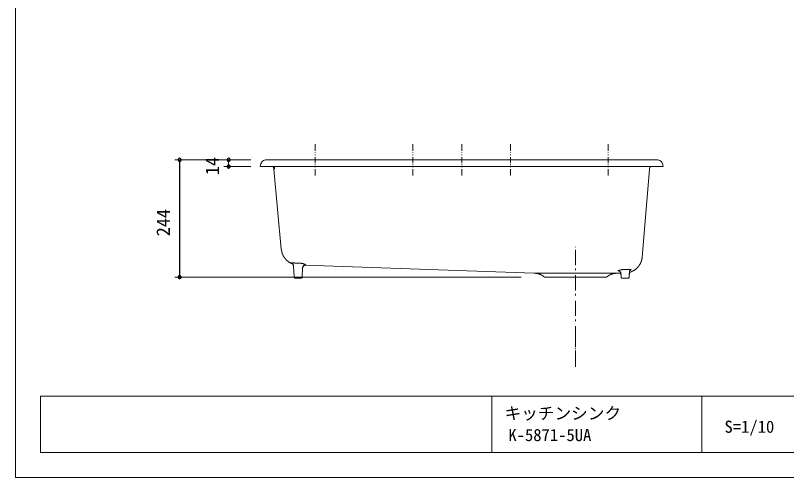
# Model space of a CAD drawing. Units: millimetres, scale not verified. Extents: x -1392 to 1350, y -947 to 991.
# Drawn here: x -1392 to 213, y -947 to 14 of the extents above; entities that cross this region are included whole.
import ezdxf
from ezdxf.enums import TextEntityAlignment as Align

# ---------------------------------------------------------------- set-up
doc = ezdxf.new("R2010")
doc.units = ezdxf.units.MM
doc.header["$LTSCALE"] = 10
for name, color, linetype, lineweight in [('0-1_レイヤー_1', 7, 'Continuous', 18), ('0-7', 7, 'Continuous', 5), ('F-0', 7, 'Continuous', 5)]:
    doc.layers.add(name, color=color, linetype=linetype, lineweight=lineweight)
doc.styles.add('ＭＳ ゴシック', font='')
doc.styles.get('ＭＳ ゴシック').set_extended_font_data('MS Gothic')

msp = doc.modelspace()

# ---------------------------------------------------------------- linework, layer by layer
at = {"layer": '0-1_レイヤー_1'}
for p, q in [((-768.14, -254.56), (-768.14, -253.71)), ((-768.14, -267.68), (-768.14, -254.98)), ((-564.94, -254.56), (-564.94, -253.71)), ((-564.94, -267.68), (-564.94, -254.98)), ((-462.91, -254.56), (-462.91, -253.71)), ((-462.91, -267.68), (-462.91, -254.98)), ((-361.31, -254.56), (-361.31, -253.71)), ((-361.31, -267.68), (-361.31, -254.98)), ((-158.11, -254.56), (-158.11, -253.71)), ((-158.11, -267.68), (-158.11, -254.98)), ((-768.14, -271.91), (-768.14, -270.64)), ((-564.94, -271.91), (-564.94, -270.64)), ((-462.91, -271.91), (-462.91, -270.64)), ((-361.31, -271.91), (-361.31, -270.64)), ((-158.11, -271.91), (-158.11, -270.64)), ((-768.14, -276.15), (-768.14, -274.88)), ((-768.14, -293.08), (-768.14, -280.38)), ((-564.94, -276.15), (-564.94, -274.88)), ((-564.94, -293.08), (-564.94, -280.38)), ((-462.91, -276.15), (-462.91, -274.88)), ((-462.91, -293.08), (-462.91, -280.38)), ((-361.31, -276.15), (-361.31, -274.88)), ((-361.31, -293.08), (-361.31, -280.38)), ((-158.11, -276.15), (-158.11, -274.88)), ((-158.11, -293.08), (-158.11, -280.38)), ((-768.14, -297.32), (-768.14, -296.04)), ((-768.14, -301.55), (-768.14, -300.28)), ((-564.94, -297.32), (-564.94, -296.04)), ((-564.94, -301.55), (-564.94, -300.28)), ((-462.91, -297.32), (-462.91, -296.04)), ((-462.91, -301.55), (-462.91, -300.28)), ((-361.31, -297.32), (-361.31, -296.04)), ((-361.31, -301.55), (-361.31, -300.28)), ((-158.11, -297.32), (-158.11, -296.04)), ((-158.11, -301.55), (-158.11, -300.28)), ((-853.65, -305.36), (-838.41, -472.15)), ((-768.14, -318.48), (-768.14, -305.78)), ((-564.94, -318.48), (-564.94, -305.78)), ((-462.91, -318.48), (-462.91, -305.78)), ((-361.31, -318.48), (-361.31, -305.78)), ((-158.11, -318.48), (-158.11, -305.78)), ((-87.84, -489.08), (-72.6, -305.36)), ((-226.27, -467.92), (-226.27, -467.07)), ((-226.27, -505.17), (-226.27, -473.42)), ((-816.82, -500.51), (-816.4, -500.94)), ((-795.23, -530.99), (-793.96, -510.25)), ((-789.73, -505.6), (-789.3, -505.6)), ((-787.19, -504.32), (-788.03, -503.9)), ((-226.27, -515.75), (-226.27, -512.37)), ((-226.27, -558.09), (-226.27, -526.34)), ((-160.66, -529.3), (-160.66, -529.72)), ((-136.52, -517.45), (-137.37, -517.02)), ((-136.1, -517.45), (-136.52, -517.45)), ((-135.25, -517.87), (-136.1, -517.45)), ((-131.87, -522.95), (-131.02, -530.99)), ((-131.44, -525.91), (-131.44, -525.07)), ((-113.66, -520.41), (-114.09, -521.68)), ((-113.66, -520.41), (-113.24, -519.99)), ((-112.82, -516.6), (-112.82, -516.18)), ((-110.7, -514.48), (-110.28, -514.48)), ((-810.05, -532.26), (-796.92, -532.26)), ((-290.19, -530.15), (-161.92, -530.15)), ((-129.75, -532.26), (-116.63, -532.26)), ((-226.27, -568.67), (-226.27, -565.29)), ((-226.27, -611), (-226.27, -579.25)), ((-226.27, -621.59), (-226.27, -618.2)), ((-226.27, -663.92), (-226.27, -632.17)), ((-226.27, -633.86), (-226.27, -633.02)), ((-226.27, -650.38), (-226.27, -637.67)), ((-226.27, -654.61), (-226.27, -653.34)), ((-226.27, -658.84), (-226.27, -657.57)), ((-226.27, -675.77), (-226.27, -663.07)), ((-226.27, -674.5), (-226.27, -671.12)), ((-226.27, -680.01), (-226.27, -678.74)), ((-226.27, -684.24), (-226.27, -682.97)), ((-226.27, -716.84), (-226.27, -685.09)), ((-226.27, -701.17), (-226.27, -688.47))]:
    msp.add_line(p, q, dxfattribs=at)
at = {"layer": '0-1_レイヤー_1', "color": 5}
for p, q in [((-901.91, -285.88), (-1059.81, -285.88)), ((-1049.66, -285.88), (-1049.66, -530.15)), ((-901.91, -285.88), (-957.79, -285.88)), ((-948.05, -285.88), (-948.05, -299.85)), ((-901.91, -299.85), (-957.79, -299.85)), ((-339.72, -530.15), (-1059.81, -530.15))]:
    msp.add_line(p, q, dxfattribs=at)
for points in [[(-1046.27, -285.88), (-1049.87, -282.07), (-1053.46, -285.88), (-1049.87, -289.69)], [(-944.24, -285.88), (-947.84, -282.07), (-951.44, -285.88), (-947.84, -289.69)], [(-944.24, -300.06), (-947.84, -296.47), (-951.44, -300.06), (-947.84, -303.66)], [(-1046.27, -530.15), (-1049.87, -526.34), (-1053.46, -530.15), (-1049.87, -533.96)]]:
    msp.add_lwpolyline(points, close=True, dxfattribs=at)
at = {"layer": '0-1_レイヤー_1'}
for points in [[(-881.59, -296.47), (-881.17, -294.35), (-879.9, -292.23), (-878.63, -290.54), (-877.36, -288.85), (-875.66, -287.58), (-873.55, -286.73), (-871.43, -286.31), (-869.31, -285.88), (-56.94, -285.88), (-54.82, -286.31), (-52.7, -286.73), (-50.59, -287.58), (-48.89, -288.85), (-47.2, -290.54), (-45.93, -292.23), (-45.08, -294.35), (-44.66, -296.47), (-44.24, -299.43), (-44.24, -299.85), (-44.66, -299.85), (-462.91, -299.85), (-881.59, -299.85), (-882.02, -299.85), (-882.02, -299.43)], [(-852.8, -299.85), (-854.07, -299.85), (-854.07, -305.36), (-852.8, -305.36)]]:
    msp.add_lwpolyline(points, close=True, dxfattribs=at)
for points in [[(-853.65, -305.36), (-853.65, -304.93), (-853.65, -304.51), (-853.65, -304.09), (-854.07, -304.09), (-854.07, -303.66), (-854.07, -303.24), (-854.07, -302.82), (-854.5, -302.82), (-854.5, -302.39), (-854.5, -301.97), (-854.92, -301.55), (-854.92, -301.13), (-855.34, -301.13), (-855.34, -300.7), (-855.34, -300.28), (-855.77, -300.28), (-855.77, -299.85)], [(-70.48, -299.85), (-70.48, -300.28), (-70.91, -300.28), (-70.91, -300.7), (-70.91, -301.13), (-71.33, -301.13), (-71.33, -301.55), (-71.33, -301.97), (-71.75, -301.97), (-71.75, -302.39), (-71.75, -302.82), (-72.18, -302.82), (-72.18, -303.24), (-72.18, -303.66), (-72.18, -304.09), (-72.18, -304.51), (-72.6, -304.51), (-72.6, -304.93), (-72.6, -305.36)], [(-838.41, -472.15), (-838.41, -472.57), (-837.99, -472.57), (-837.99, -473), (-837.99, -473.42), (-837.99, -473.85), (-837.99, -474.27), (-837.99, -474.69), (-837.99, -475.11), (-837.99, -475.54), (-837.56, -475.54), (-837.56, -475.96), (-837.56, -476.38), (-837.56, -476.81), (-837.56, -477.23), (-837.56, -477.65), (-837.14, -477.65), (-837.14, -478.08), (-837.14, -478.5), (-837.14, -478.92), (-837.14, -479.35), (-836.72, -479.35), (-836.72, -479.77), (-836.72, -480.19), (-836.72, -480.62), (-836.3, -480.62), (-836.3, -481.04), (-836.3, -481.46), (-836.3, -481.89), (-835.87, -481.89), (-835.87, -482.31), (-835.87, -482.73), (-835.45, -482.73), (-835.45, -483.16), (-835.45, -483.58), (-835.45, -484), (-835.02, -484), (-835.02, -484.43), (-835.02, -484.85), (-834.6, -484.85)], [(-834.6, -484.85), (-834.6, -485.27), (-834.6, -485.7), (-834.18, -485.7), (-834.18, -486.12)], [(-834.18, -486.12), (-834.18, -486.54), (-833.75, -486.54), (-833.75, -486.97), (-833.33, -487.39), (-833.33, -487.82), (-832.91, -487.82), (-832.91, -488.24), (-832.91, -488.66), (-832.48, -488.66), (-832.48, -489.08), (-832.06, -489.08), (-832.06, -489.51), (-832.06, -489.93), (-831.64, -489.93), (-831.64, -490.35), (-831.21, -490.35), (-831.21, -490.78), (-830.79, -491.2), (-830.79, -491.63), (-830.37, -491.63), (-830.37, -492.05), (-829.94, -492.05), (-829.94, -492.47), (-829.52, -492.47), (-829.52, -492.89), (-829.1, -492.89), (-829.1, -493.32), (-828.67, -493.32), (-828.67, -493.74), (-828.25, -494.16), (-827.83, -494.16), (-827.83, -494.59), (-827.41, -495.01), (-826.98, -495.43), (-826.56, -495.43), (-826.56, -495.86), (-826.13, -495.86), (-826.13, -496.28), (-825.71, -496.28)], [(-825.71, -496.28), (-825.71, -496.7), (-825.29, -496.7), (-825.29, -497.13), (-824.86, -497.13), (-824.44, -497.55), (-824.02, -497.55), (-824.02, -497.97), (-823.59, -497.97), (-823.59, -498.4), (-823.17, -498.4), (-823.17, -498.82), (-822.75, -498.82), (-822.32, -498.82), (-822.32, -499.24), (-821.9, -499.24), (-821.48, -499.67), (-821.05, -499.67), (-821.05, -500.09), (-820.63, -500.09), (-820.21, -500.09), (-820.21, -500.51), (-819.78, -500.51), (-819.36, -500.94), (-818.94, -500.94), (-818.52, -501.36), (-818.09, -501.36), (-817.67, -501.79), (-817.24, -501.79), (-816.82, -501.79), (-816.82, -502.21), (-816.4, -502.21), (-815.97, -502.21), (-815.97, -502.63), (-815.55, -502.63)], [(-91.65, -501.79), (-91.23, -501.79), (-91.23, -501.36), (-91.23, -500.94), (-90.8, -500.94), (-90.8, -500.51), (-90.8, -500.09), (-90.38, -500.09), (-90.38, -499.67), (-90.38, -499.24), (-90.38, -498.82), (-89.96, -498.82), (-89.96, -498.4), (-89.96, -497.97), (-89.53, -497.55), (-89.53, -497.13), (-89.53, -496.7), (-89.11, -496.7), (-89.11, -496.28), (-89.11, -495.86), (-89.11, -495.43), (-89.11, -495.01), (-88.69, -495.01), (-88.69, -494.59), (-88.69, -494.16), (-88.69, -493.74), (-88.69, -493.32), (-88.27, -493.32), (-88.27, -492.89), (-88.27, -492.47), (-88.27, -492.05), (-88.27, -491.63), (-88.27, -491.2), (-87.84, -490.78), (-87.84, -490.35), (-87.84, -489.93), (-87.84, -489.51), (-87.84, -489.08)], [(-816.82, -500.51), (-816.82, -500.94), (-816.4, -500.94), (-815.97, -500.94), (-815.97, -501.36), (-815.55, -501.36), (-815.55, -501.79), (-815.13, -501.79)], [(-802, -500.94), (-802.43, -500.94), (-802.85, -500.94), (-803.27, -500.94), (-803.7, -500.94), (-804.12, -500.94), (-804.55, -500.94), (-804.97, -500.94), (-805.39, -500.94), (-805.81, -500.94), (-806.24, -500.94), (-806.66, -500.94), (-807.08, -500.94), (-807.51, -500.94), (-807.93, -500.94), (-808.35, -500.94), (-808.78, -500.94), (-809.2, -500.94), (-809.63, -500.94), (-810.05, -500.94), (-810.47, -500.94), (-810.89, -500.94), (-810.89, -500.51), (-811.32, -500.51), (-811.74, -500.51), (-812.16, -500.51), (-812.59, -500.51), (-813.01, -500.51), (-813.43, -500.51), (-813.86, -500.51), (-814.28, -500.51), (-814.7, -500.51), (-815.13, -500.51), (-815.55, -500.51), (-815.97, -500.51), (-816.4, -500.51), (-816.82, -500.51)], [(-813.01, -506.86), (-813.01, -506.44), (-813.01, -506.02), (-813.43, -506.02), (-813.43, -505.6), (-813.43, -505.17), (-813.43, -504.75), (-813.86, -504.75), (-813.86, -504.32), (-814.28, -503.9), (-814.28, -503.48), (-814.7, -503.48), (-814.7, -503.05), (-815.13, -503.05), (-815.13, -502.63), (-815.55, -502.63), (-815.55, -502.21)], [(-813.01, -506.02), (-813.01, -505.6), (-813.43, -505.6), (-813.43, -505.17), (-813.43, -504.75), (-813.43, -504.32), (-813.43, -503.9), (-813.86, -503.9), (-813.86, -503.48), (-813.86, -503.05), (-814.28, -503.05), (-814.28, -502.63), (-814.7, -502.63), (-814.7, -502.21), (-815.13, -502.21), (-815.13, -501.79)], [(-813.01, -506.02), (-813.01, -508.13), (-811.74, -528.88), (-811.32, -530.99)], [(-788.03, -503.9), (-788.46, -503.9), (-788.46, -503.48), (-788.88, -503.48), (-789.3, -503.48), (-789.73, -503.48), (-790.15, -503.05), (-790.57, -503.05), (-791, -503.05), (-791.42, -503.05), (-791.42, -502.63), (-791.84, -502.63), (-792.27, -502.63), (-792.69, -502.63), (-793.11, -502.63), (-793.11, -502.21), (-793.54, -502.21), (-793.96, -502.21), (-794.38, -502.21), (-794.81, -502.21), (-794.81, -501.79), (-795.23, -501.79), (-795.66, -501.79), (-796.08, -501.79), (-796.5, -501.79), (-796.92, -501.79), (-796.92, -501.36), (-797.35, -501.36), (-797.77, -501.36), (-798.19, -501.36), (-798.62, -501.36), (-799.04, -501.36), (-799.46, -501.36), (-799.89, -501.36), (-799.89, -500.94), (-800.31, -500.94), (-800.73, -500.94), (-801.16, -500.94), (-801.58, -500.94), (-802, -500.94)], [(-790.15, -504.75), (-790.57, -504.75), (-790.57, -505.17), (-791, -505.17), (-791.42, -505.6), (-791.84, -505.6), (-791.84, -506.02), (-792.27, -506.02), (-792.27, -506.44), (-792.69, -506.44), (-792.69, -506.86), (-792.69, -507.29), (-793.11, -507.29), (-793.11, -507.71), (-793.11, -508.13), (-793.54, -508.13), (-793.54, -508.56), (-793.54, -508.98), (-793.54, -509.4), (-793.54, -509.83), (-793.96, -509.83), (-793.96, -510.25)], [(-789.73, -505.6), (-790.15, -505.6), (-790.15, -506.02), (-790.57, -506.02), (-791, -506.02), (-791, -506.44), (-791.42, -506.44), (-791.42, -506.86), (-791.84, -506.86), (-791.84, -507.29), (-792.27, -507.29), (-792.27, -507.71), (-792.69, -507.71), (-792.69, -508.13), (-793.11, -508.13), (-793.11, -508.56), (-793.11, -508.98), (-793.54, -508.98), (-793.54, -509.4), (-793.54, -509.83), (-793.54, -510.25), (-793.54, -510.67), (-793.96, -510.67), (-793.96, -511.1)], [(-789.3, -504.32), (-789.73, -504.75), (-790.15, -504.75)], [(-789.3, -504.32), (-788.88, -504.32), (-788.46, -504.32), (-788.03, -504.32), (-787.61, -504.32), (-787.19, -504.32)], [(-143.3, -522.1), (-308.82, -522.1), (-312.63, -522.1), (-789.3, -505.6)], [(-101.81, -514.48), (-101.81, -514.06), (-101.39, -514.06), (-100.96, -513.64), (-100.54, -513.21), (-100.12, -513.21), (-100.12, -512.79), (-99.69, -512.79), (-99.69, -512.37), (-99.27, -512.37), (-99.27, -511.94)], [(-99.27, -511.94), (-98.85, -511.94), (-98.85, -511.52), (-98.42, -511.52), (-98.42, -511.1), (-98, -511.1), (-98, -510.67), (-97.58, -510.67), (-97.58, -510.25), (-97.16, -510.25), (-97.16, -509.83), (-96.73, -509.83), (-96.73, -509.4), (-96.31, -509.4), (-96.31, -508.98), (-95.88, -508.56), (-95.88, -508.13), (-95.46, -508.13), (-95.46, -507.71), (-95.04, -507.71), (-95.04, -507.29), (-94.61, -507.29), (-94.61, -506.86), (-94.19, -506.44), (-94.19, -506.02), (-93.77, -506.02), (-93.77, -505.6), (-93.34, -505.6), (-93.34, -505.17), (-93.34, -504.75), (-92.92, -504.75), (-92.92, -504.32), (-92.5, -503.9), (-92.5, -503.48), (-92.07, -503.48), (-92.07, -503.05), (-92.07, -502.63), (-91.65, -502.63), (-91.65, -502.21), (-91.65, -501.79)], [(-302.89, -523.38), (-303.32, -523.38), (-303.74, -523.38), (-304.16, -523.38), (-304.16, -522.95), (-304.59, -522.95), (-305.01, -522.95), (-305.43, -522.95), (-305.86, -522.95), (-305.86, -522.53), (-306.28, -522.53), (-306.7, -522.53), (-307.13, -522.53), (-307.55, -522.53), (-307.97, -522.53), (-308.4, -522.53), (-308.82, -522.53), (-308.82, -522.1), (-309.24, -522.1), (-309.67, -522.1), (-310.09, -522.1), (-310.52, -522.1), (-310.94, -522.1)], [(-302.47, -523.8), (-302.47, -523.38), (-302.89, -523.38)], [(-291.46, -529.72), (-291.46, -529.3), (-291.89, -529.3), (-292.31, -529.3), (-292.31, -528.88), (-292.73, -528.88), (-292.73, -528.45), (-293.16, -528.45), (-293.16, -528.03), (-293.58, -528.03), (-294, -528.03), (-294, -527.61), (-294.43, -527.61), (-294.43, -527.18), (-294.85, -527.18), (-295.27, -527.18), (-295.27, -526.76), (-295.7, -526.76), (-295.7, -526.34), (-296.12, -526.34), (-296.55, -526.34), (-296.55, -525.91), (-296.97, -525.91), (-297.39, -525.91), (-297.39, -525.49), (-297.81, -525.49), (-298.24, -525.49), (-298.24, -525.07), (-298.66, -525.07), (-299.08, -525.07), (-299.08, -524.64), (-299.51, -524.64), (-299.93, -524.64), (-300.35, -524.22), (-300.78, -524.22), (-301.2, -524.22), (-301.2, -523.8), (-301.63, -523.8), (-302.05, -523.8), (-302.47, -523.8)], [(-149.22, -523.38), (-149.65, -523.38), (-149.65, -523.8), (-150.07, -523.8), (-150.49, -523.8), (-150.92, -523.8), (-150.92, -524.22), (-151.34, -524.22), (-151.77, -524.22), (-152.19, -524.22), (-152.19, -524.64), (-152.61, -524.64), (-153.03, -524.64), (-153.03, -525.07), (-153.46, -525.07), (-153.88, -525.07), (-153.88, -525.49), (-154.3, -525.49), (-154.73, -525.49), (-154.73, -525.91), (-155.15, -525.91), (-155.57, -525.91), (-155.57, -526.34), (-156, -526.34), (-156.42, -526.34), (-156.42, -526.76), (-156.84, -526.76), (-157.27, -527.18), (-157.69, -527.18), (-157.69, -527.61), (-158.11, -527.61), (-158.54, -527.61), (-158.54, -528.03), (-158.96, -528.03), (-158.96, -528.45), (-159.38, -528.45), (-159.81, -528.88), (-160.23, -528.88), (-160.23, -529.3), (-160.66, -529.3)], [(-141.6, -522.1), (-142.03, -522.1), (-142.45, -522.1), (-142.88, -522.1), (-143.3, -522.1), (-143.3, -522.53), (-143.72, -522.53), (-144.14, -522.53), (-144.57, -522.53), (-144.99, -522.53), (-145.41, -522.53), (-145.84, -522.53), (-146.26, -522.53), (-146.26, -522.95), (-146.68, -522.95), (-147.11, -522.95), (-147.53, -522.95), (-147.95, -522.95), (-148.38, -523.38), (-148.8, -523.38), (-149.22, -523.38)], [(-133.56, -522.1), (-133.98, -522.1), (-134.41, -522.1), (-134.83, -522.1), (-135.25, -522.1), (-135.68, -522.1), (-136.1, -522.1), (-136.52, -522.1), (-136.95, -522.1), (-137.37, -522.1), (-137.8, -522.1), (-138.22, -522.1), (-138.64, -522.1), (-139.06, -522.1), (-139.49, -522.1), (-139.91, -522.1), (-140.33, -522.1), (-140.76, -522.1), (-141.18, -522.1), (-141.6, -522.1)], [(-138.22, -517.02), (-137.8, -517.02), (-137.8, -516.6), (-137.37, -516.6), (-136.95, -516.6), (-136.52, -516.6), (-136.52, -516.18), (-136.1, -516.18), (-135.68, -516.18), (-135.25, -516.18), (-134.83, -516.18), (-134.83, -515.75), (-134.41, -515.75), (-133.98, -515.75), (-133.56, -515.75), (-133.14, -515.33), (-132.71, -515.33), (-132.29, -515.33), (-131.87, -515.33), (-131.44, -515.33), (-131.44, -514.91), (-131.02, -514.91), (-130.6, -514.91), (-130.17, -514.91), (-129.75, -514.91), (-129.33, -514.91), (-128.91, -514.48), (-128.48, -514.48)], [(-131.87, -522.95), (-131.87, -522.53), (-131.87, -522.1), (-131.87, -521.68), (-131.87, -521.26), (-132.29, -520.83), (-132.29, -520.41), (-132.71, -519.99), (-132.71, -519.57), (-133.14, -519.57), (-133.14, -519.14), (-133.56, -519.14), (-133.56, -518.72), (-133.98, -518.72), (-133.98, -518.29), (-134.41, -518.29), (-134.41, -517.87), (-134.83, -517.87), (-135.25, -517.87)], [(-131.87, -524.64), (-131.87, -524.22), (-131.87, -523.8), (-132.29, -523.8), (-132.29, -523.38), (-132.71, -523.38), (-132.71, -522.95), (-132.71, -522.53), (-133.14, -522.53), (-133.14, -522.1), (-133.56, -522.1)], [(-110.28, -514.48), (-110.7, -514.48), (-110.7, -514.06), (-111.13, -514.06), (-111.55, -514.06), (-111.97, -514.06), (-112.82, -514.06), (-114.93, -514.06), (-120.02, -514.06), (-122.13, -514.06), (-122.55, -514.06), (-122.98, -514.06), (-123.4, -514.06), (-123.82, -514.06), (-124.25, -514.06), (-124.67, -514.06), (-125.09, -514.06), (-125.52, -514.06), (-125.52, -514.48), (-125.94, -514.48), (-126.36, -514.48), (-126.79, -514.48), (-127.21, -514.48), (-127.63, -514.48), (-128.06, -514.48), (-128.48, -514.48)], [(-114.93, -530.99), (-114.93, -528.88), (-114.09, -521.68), (-114.09, -521.26), (-114.09, -520.83), (-114.09, -520.41), (-114.09, -519.99), (-114.09, -519.57), (-114.09, -519.14), (-114.09, -518.72), (-114.09, -518.29), (-113.66, -518.29), (-113.66, -517.87), (-113.66, -517.45), (-112.82, -516.6)], [(-114.93, -530.99), (-114.51, -528.88), (-114.51, -525.07), (-114.51, -524.64), (-114.51, -524.22), (-114.51, -523.8), (-114.51, -523.38), (-114.09, -522.95), (-114.09, -522.53), (-114.09, -522.1), (-114.09, -521.68)], [(-114.09, -520.41), (-113.66, -520.41), (-113.66, -519.99), (-113.24, -519.99), (-112.82, -519.99), (-112.39, -519.99), (-112.39, -519.57), (-111.97, -519.57), (-111.55, -519.57), (-111.13, -519.57), (-111.13, -519.14), (-110.7, -519.14), (-110.28, -519.14), (-109.85, -519.14), (-109.85, -518.72), (-109.43, -518.72), (-109.01, -518.72), (-109.01, -518.29), (-108.58, -518.29), (-108.16, -518.29), (-108.16, -517.87), (-107.74, -517.87), (-107.31, -517.87), (-107.31, -517.45), (-106.89, -517.45), (-106.47, -517.45), (-106.47, -517.02), (-106.05, -517.02), (-105.62, -517.02), (-105.62, -516.6), (-105.2, -516.6), (-104.77, -516.18), (-104.35, -516.18), (-103.93, -515.75), (-103.5, -515.75), (-103.5, -515.33), (-103.08, -515.33), (-102.66, -514.91), (-102.23, -514.48), (-101.81, -514.48)], [(-111.55, -514.91), (-111.97, -515.75), (-112.82, -516.18)], [(-111.55, -514.91), (-110.7, -514.91), (-110.7, -514.48)], [(-811.32, -530.99), (-811.32, -531.42), (-811.32, -531.84), (-810.89, -531.84), (-810.89, -532.26), (-810.47, -532.26), (-810.05, -532.26)], [(-796.92, -532.26), (-796.5, -532.26), (-796.08, -532.26), (-796.08, -531.84), (-795.66, -531.84), (-795.66, -531.42), (-795.23, -531.42), (-795.23, -530.99)], [(-291.46, -529.72), (-291.04, -529.72), (-291.04, -530.15), (-290.62, -530.15), (-290.19, -530.15)], [(-161.92, -530.15), (-161.5, -530.15), (-161.08, -530.15), (-161.08, -529.72), (-160.66, -529.72)], [(-131.02, -530.99), (-131.02, -531.42), (-131.02, -531.84), (-130.6, -531.84), (-130.6, -532.26), (-130.17, -532.26), (-129.75, -532.26)], [(-116.63, -532.26), (-116.2, -532.26), (-115.78, -532.26), (-115.78, -531.84), (-115.36, -531.84), (-115.36, -531.42), (-114.93, -531.42), (-114.93, -530.99)], [(-116.63, -532.26), (-116.2, -532.26), (-115.78, -532.26), (-115.36, -532.26), (-115.36, -531.84), (-114.93, -531.84)], [(-114.93, -531.84), (-114.93, -531.42), (-114.93, -530.99)]]:
    msp.add_lwpolyline(points, dxfattribs=at)
at = {"layer": '0-7'}
for p, q in [((-902.14, -286.2), (-1059.89, -286.2)), ((-1049.89, -286.2), (-1049.89, -530.2)), ((-902.14, -286.2), (-957.89, -286.2)), ((-947.89, -286.2), (-947.89, -300.2)), ((-902.14, -300.2), (-957.89, -300.2)), ((-339.89, -530.2), (-1059.89, -530.2))]:
    msp.add_line(p, q, dxfattribs=at)
for centre in [(-1049.89, -286.2), (-947.89, -286.2), (-947.89, -300.2), (-1049.89, -530.2)]:
    msp.add_circle(centre, 3.75, dxfattribs=at)
at = {"layer": 'F-0'}
for p, q in [((-1339.08, -777.82), (1297.56, -777.82)), ((-1339.08, -777.82), (-1339.08, -895.37)), ((-400.44, -777.82), (-400.44, -895.37)), ((36.32, -777.82), (36.32, -895.37)), ((-1339.08, -895.37), (1297.56, -895.37))]:
    msp.add_line(p, q, dxfattribs=at)
msp.add_lwpolyline([(-1391.5, 991.14), (1350.16, 991.14), (1350.16, -947.41), (-1391.5, -947.41)], close=True, dxfattribs=at)

# ---------------------------------------------------------------- texts
at = {"layer": '0-7', "style": 'ＭＳ ゴシック'}
for s, p in [('14', (-959.8, -317.89)), ('244', (-1061.8, -445.24))]:
    msp.add_text(s, height=27.86, rotation=90, dxfattribs=at).set_placement(p, align=Align.BOTTOM_LEFT)
at = {"layer": 'F-0', "style": 'ＭＳ ゴシック'}
for s, p in [('キッチンシンク', (-373.85, -833.98)), ('S=1/10', (83.59, -861.85)), ('K-5871-5UA', (-366.01, -879.08))]:
    msp.add_text(s, height=25.38, dxfattribs=at).set_placement(p, align=Align.BOTTOM_LEFT)

doc.saveas('drawing.dxf')
